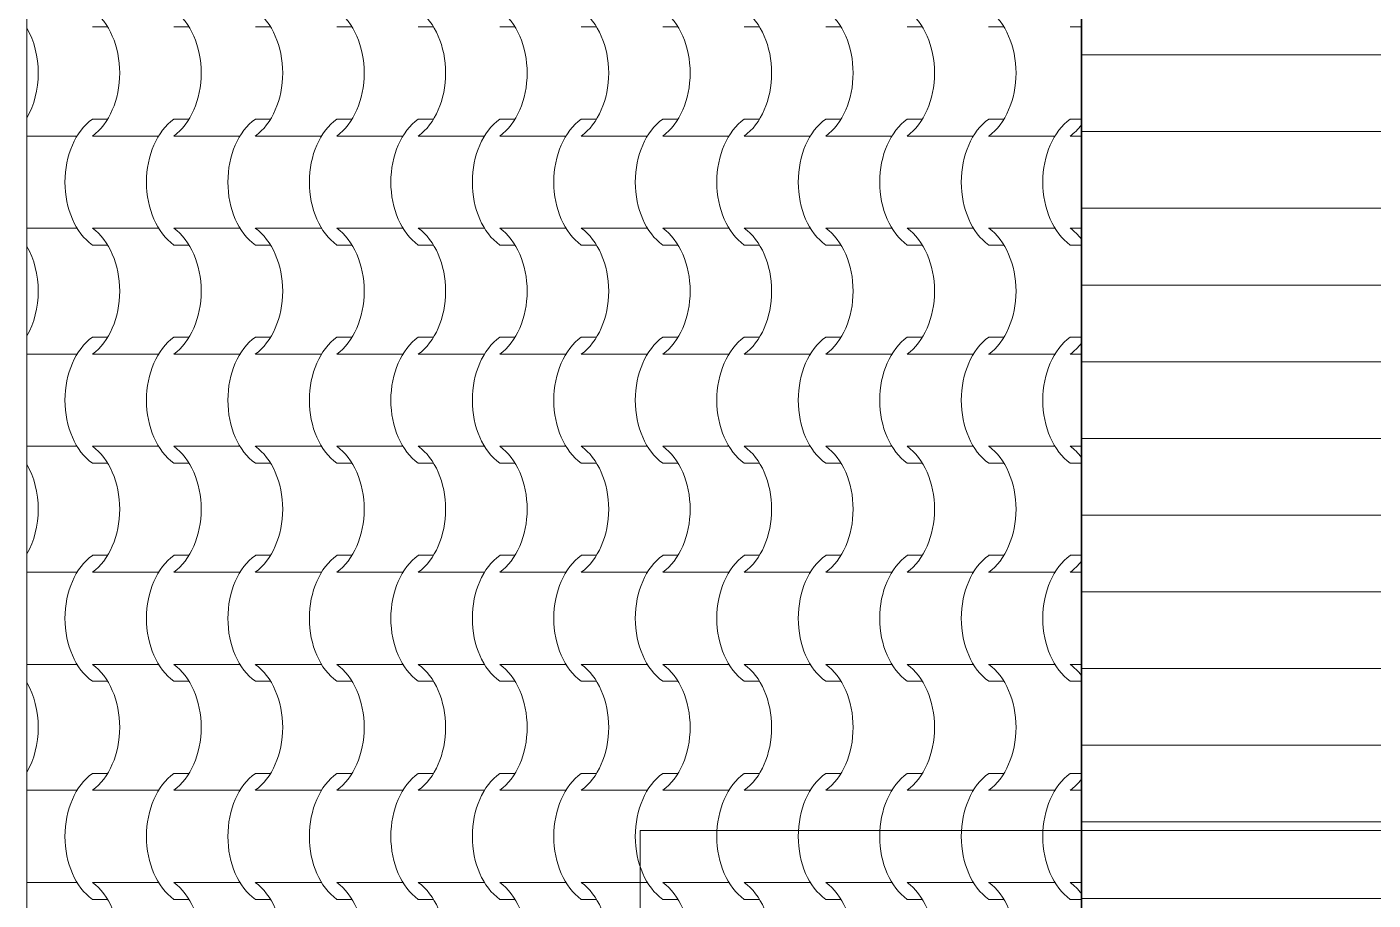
# Model space of a CAD drawing. Header units: millimetres. Extents: x -6000 to 12300, y -11438 to 14364.
# Drawn here: x 1200 to 2956, y -202 to 937 of the extents above; entities that cross this region are included whole.
import ezdxf

# ---------------------------------------------------------------- set-up
doc = ezdxf.new("R2010")
doc.units = ezdxf.units.MM
doc.header["$MEASUREMENT"] = 0
doc.layers.add('Shell - Roof', color=7, linetype='Continuous')
doc.layers.add('Structural - Bearing', color=7, linetype='Continuous')
for name, color, linetype, lineweight, true_color in [('Shell - Roof_Pen_No__172', 7, 'Continuous', 13, 0xbf8080), ('Shell - Roof_Pen_No__92', 7, 'Continuous', 13, 0xbf8080), ('Structural - Bearing_Pen_No__89', 7, 'Continuous', 20, 0x71cebe)]:
    doc.layers.add(name, color=color, linetype=linetype, lineweight=lineweight, true_color=true_color)
doc.layers.add('Shell - Roof_Pen_No__32', color=15, linetype='Continuous', lineweight=35)

# ---------------------------------------------------------------- blocks, each defined once
blk = doc.blocks.new('Slab_1_5', base_point=(5100, -111.4))
at = {"layer": 'Structural - Bearing_Pen_No__89', "linetype": 'Continuous', "flags": 128}
blk.add_lwpolyline([(5100, -111.4), (5100, 3238.6), (11500, 3238.6), (11500, -3761.4), (2000, -3761.4), (2000, -111.4)], close=True, dxfattribs=at)
blk = doc.blocks.new('*X4')
at = {"layer": 'Shell - Roof_Pen_No__92', "linetype": 'Continuous'}
for p, q in [((1305.2, 936.7), (1285.4, 936.7)), ((1411.5, 936.7), (1391.7, 936.7)), ((1517.8, 936.7), (1498, 936.7)), ((1624.1, 936.7), (1604.3, 936.7)), ((1730.4, 936.7), (1710.6, 936.7)), ((1836.7, 936.7), (1816.9, 936.7)), ((1943, 936.7), (1923.2, 936.7)), ((2049.3, 936.7), (2029.5, 936.7)), ((2155.7, 936.7), (2135.8, 936.7)), ((2262, 936.7), (2242.1, 936.7)), ((2368.3, 936.7), (2348.4, 936.7)), ((2474.6, 936.7), (2454.7, 936.7)), ((2575.7, 936.7), (2561, 936.7)), ((1305.2, 816.4), (1285.4, 816.4)), ((1411.5, 816.4), (1391.7, 816.4)), ((1517.8, 816.4), (1498, 816.4)), ((1624.1, 816.4), (1604.3, 816.4)), ((1730.4, 816.4), (1710.6, 816.4)), ((1836.7, 816.4), (1816.9, 816.4)), ((1943, 816.4), (1923.2, 816.4)), ((2049.3, 816.4), (2029.5, 816.4)), ((2155.7, 816.4), (2135.8, 816.4)), ((2262, 816.4), (2242.1, 816.4)), ((2368.3, 816.4), (2348.4, 816.4)), ((2474.6, 816.4), (2454.7, 816.4)), ((2575.7, 816.4), (2561, 816.4)), ((1222.2, 794.4), (1200, 794.4)), ((1265.3, 794.4), (1222.2, 794.4)), ((1328.5, 794.4), (1285.4, 794.4)), ((1371.6, 794.4), (1328.5, 794.4)), ((1434.8, 794.4), (1391.7, 794.4)), ((1477.9, 794.4), (1434.8, 794.4)), ((1541.1, 794.4), (1498, 794.4)), ((1584.2, 794.4), (1541.1, 794.4)), ((1647.4, 794.4), (1604.3, 794.4)), ((1690.5, 794.4), (1647.4, 794.4)), ((1753.7, 794.4), (1710.6, 794.4)), ((1796.8, 794.4), (1753.7, 794.4)), ((1860, 794.4), (1816.9, 794.4)), ((1903.1, 794.4), (1860, 794.4)), ((1966.3, 794.4), (1923.2, 794.4)), ((2009.4, 794.4), (1966.3, 794.4)), ((2072.6, 794.4), (2029.5, 794.4)), ((2115.8, 794.4), (2072.6, 794.4)), ((2178.9, 794.4), (2135.8, 794.4)), ((2222.1, 794.4), (2178.9, 794.4)), ((2285.2, 794.4), (2242.1, 794.4)), ((2328.4, 794.4), (2285.2, 794.4)), ((2391.5, 794.4), (2348.4, 794.4)), ((2434.7, 794.4), (2391.5, 794.4)), ((2497.9, 794.4), (2454.7, 794.4)), ((2541, 794.4), (2497.9, 794.4)), ((2575.7, 794.4), (2561, 794.4)), ((1222.2, 674.2), (1200, 674.2)), ((1265.3, 674.2), (1222.2, 674.2)), ((1328.5, 674.2), (1285.4, 674.2)), ((1371.6, 674.2), (1328.5, 674.2)), ((1434.8, 674.2), (1391.7, 674.2)), ((1477.9, 674.2), (1434.8, 674.2)), ((1541.1, 674.2), (1498, 674.2)), ((1584.2, 674.2), (1541.1, 674.2)), ((1647.4, 674.2), (1604.3, 674.2)), ((1690.5, 674.2), (1647.4, 674.2)), ((1753.7, 674.2), (1710.6, 674.2)), ((1796.8, 674.2), (1753.7, 674.2)), ((1860, 674.2), (1816.9, 674.2)), ((1903.1, 674.2), (1860, 674.2)), ((1966.3, 674.2), (1923.2, 674.2)), ((2009.4, 674.2), (1966.3, 674.2)), ((2072.6, 674.2), (2029.5, 674.2)), ((2115.8, 674.2), (2072.6, 674.2)), ((2178.9, 674.2), (2135.8, 674.2)), ((2222.1, 674.2), (2178.9, 674.2)), ((2285.2, 674.2), (2242.1, 674.2)), ((2328.4, 674.2), (2285.2, 674.2)), ((2391.5, 674.2), (2348.4, 674.2)), ((2434.7, 674.2), (2391.5, 674.2)), ((2497.9, 674.2), (2454.7, 674.2)), ((2541, 674.2), (2497.9, 674.2)), ((2575.7, 674.2), (2561, 674.2)), ((1305.2, 652.2), (1285.4, 652.2)), ((1411.5, 652.2), (1391.7, 652.2)), ((1517.8, 652.2), (1498, 652.2)), ((1624.1, 652.2), (1604.3, 652.2)), ((1730.4, 652.2), (1710.6, 652.2)), ((1836.7, 652.2), (1816.9, 652.2)), ((1943, 652.2), (1923.2, 652.2)), ((2049.3, 652.2), (2029.5, 652.2)), ((2155.7, 652.2), (2135.8, 652.2)), ((2262, 652.2), (2242.1, 652.2)), ((2368.3, 652.2), (2348.4, 652.2)), ((2474.6, 652.2), (2454.7, 652.2)), ((2575.7, 652.2), (2561, 652.2)), ((1305.2, 531.9), (1285.4, 531.9)), ((1411.5, 531.9), (1391.7, 531.9)), ((1517.8, 531.9), (1498, 531.9)), ((1624.1, 531.9), (1604.3, 531.9)), ((1730.4, 531.9), (1710.6, 531.9)), ((1836.7, 531.9), (1816.9, 531.9)), ((1943, 531.9), (1923.2, 531.9)), ((2049.3, 531.9), (2029.5, 531.9)), ((2155.7, 531.9), (2135.8, 531.9)), ((2262, 531.9), (2242.1, 531.9)), ((2368.3, 531.9), (2348.4, 531.9)), ((2474.6, 531.9), (2454.7, 531.9)), ((2575.7, 531.9), (2561, 531.9)), ((1222.2, 509.9), (1200, 509.9)), ((1265.3, 509.9), (1222.2, 509.9)), ((1328.5, 509.9), (1285.4, 509.9)), ((1371.6, 509.9), (1328.5, 509.9)), ((1434.8, 509.9), (1391.7, 509.9)), ((1477.9, 509.9), (1434.8, 509.9)), ((1541.1, 509.9), (1498, 509.9)), ((1584.2, 509.9), (1541.1, 509.9)), ((1647.4, 509.9), (1604.3, 509.9)), ((1690.5, 509.9), (1647.4, 509.9)), ((1753.7, 509.9), (1710.6, 509.9)), ((1796.8, 509.9), (1753.7, 509.9)), ((1860, 509.9), (1816.9, 509.9)), ((1903.1, 509.9), (1860, 509.9)), ((1966.3, 509.9), (1923.2, 509.9)), ((2009.4, 509.9), (1966.3, 509.9)), ((2072.6, 509.9), (2029.5, 509.9)), ((2115.8, 509.9), (2072.6, 509.9)), ((2178.9, 509.9), (2135.8, 509.9)), ((2222.1, 509.9), (2178.9, 509.9)), ((2285.2, 509.9), (2242.1, 509.9)), ((2328.4, 509.9), (2285.2, 509.9)), ((2391.5, 509.9), (2348.4, 509.9)), ((2434.7, 509.9), (2391.5, 509.9)), ((2497.9, 509.9), (2454.7, 509.9)), ((2541, 509.9), (2497.9, 509.9)), ((2575.7, 509.9), (2561, 509.9)), ((1222.2, 389.7), (1200, 389.7)), ((1265.3, 389.7), (1222.2, 389.7)), ((1328.5, 389.7), (1285.4, 389.7)), ((1371.6, 389.7), (1328.5, 389.7)), ((1434.8, 389.7), (1391.7, 389.7)), ((1477.9, 389.7), (1434.8, 389.7)), ((1541.1, 389.7), (1498, 389.7)), ((1584.2, 389.7), (1541.1, 389.7)), ((1647.4, 389.7), (1604.3, 389.7)), ((1690.5, 389.7), (1647.4, 389.7)), ((1753.7, 389.7), (1710.6, 389.7)), ((1796.8, 389.7), (1753.7, 389.7)), ((1860, 389.7), (1816.9, 389.7)), ((1903.1, 389.7), (1860, 389.7)), ((1966.3, 389.7), (1923.2, 389.7)), ((2009.4, 389.7), (1966.3, 389.7)), ((2072.6, 389.7), (2029.5, 389.7)), ((2115.8, 389.7), (2072.6, 389.7)), ((2178.9, 389.7), (2135.8, 389.7)), ((2222.1, 389.7), (2178.9, 389.7)), ((2285.2, 389.7), (2242.1, 389.7)), ((2328.4, 389.7), (2285.2, 389.7)), ((2391.5, 389.7), (2348.4, 389.7)), ((2434.7, 389.7), (2391.5, 389.7)), ((2497.9, 389.7), (2454.7, 389.7)), ((2541, 389.7), (2497.9, 389.7)), ((2575.7, 389.7), (2561, 389.7)), ((1305.2, 367.7), (1285.4, 367.7)), ((1411.5, 367.7), (1391.7, 367.7)), ((1517.8, 367.7), (1498, 367.7)), ((1624.1, 367.7), (1604.3, 367.7)), ((1730.4, 367.7), (1710.6, 367.7)), ((1836.7, 367.7), (1816.9, 367.7)), ((1943, 367.7), (1923.2, 367.7)), ((2049.3, 367.7), (2029.5, 367.7)), ((2155.7, 367.7), (2135.8, 367.7)), ((2262, 367.7), (2242.1, 367.7)), ((2368.3, 367.7), (2348.4, 367.7)), ((2474.6, 367.7), (2454.7, 367.7)), ((2575.7, 367.7), (2561, 367.7)), ((1305.2, 247.5), (1285.4, 247.5)), ((1411.5, 247.5), (1391.7, 247.5)), ((1517.8, 247.5), (1498, 247.5)), ((1624.1, 247.5), (1604.3, 247.5)), ((1730.4, 247.5), (1710.6, 247.5)), ((1836.7, 247.5), (1816.9, 247.5)), ((1943, 247.5), (1923.2, 247.5)), ((2049.3, 247.5), (2029.5, 247.5)), ((2155.7, 247.5), (2135.8, 247.5)), ((2262, 247.5), (2242.1, 247.5)), ((2368.3, 247.5), (2348.4, 247.5)), ((2474.6, 247.5), (2454.7, 247.5)), ((2575.7, 247.5), (2561, 247.5)), ((1222.2, 225.5), (1200, 225.5)), ((1265.3, 225.5), (1222.2, 225.5)), ((1328.5, 225.5), (1285.4, 225.5)), ((1371.6, 225.5), (1328.5, 225.5)), ((1434.8, 225.5), (1391.7, 225.5)), ((1477.9, 225.5), (1434.8, 225.5)), ((1541.1, 225.5), (1498, 225.5)), ((1584.2, 225.5), (1541.1, 225.5)), ((1647.4, 225.5), (1604.3, 225.5)), ((1690.5, 225.5), (1647.4, 225.5)), ((1753.7, 225.5), (1710.6, 225.5)), ((1796.8, 225.5), (1753.7, 225.5)), ((1860, 225.5), (1816.9, 225.5)), ((1903.1, 225.5), (1860, 225.5)), ((1966.3, 225.5), (1923.2, 225.5)), ((2009.4, 225.5), (1966.3, 225.5)), ((2072.6, 225.5), (2029.5, 225.5)), ((2115.8, 225.5), (2072.6, 225.5)), ((2178.9, 225.5), (2135.8, 225.5)), ((2222.1, 225.5), (2178.9, 225.5)), ((2285.2, 225.5), (2242.1, 225.5)), ((2328.4, 225.5), (2285.2, 225.5)), ((2391.5, 225.5), (2348.4, 225.5)), ((2434.7, 225.5), (2391.5, 225.5)), ((2497.9, 225.5), (2454.7, 225.5)), ((2541, 225.5), (2497.9, 225.5)), ((2575.7, 225.5), (2561, 225.5)), ((1222.2, 105.2), (1200, 105.2)), ((1265.3, 105.2), (1222.2, 105.2)), ((1328.5, 105.2), (1285.4, 105.2)), ((1371.6, 105.2), (1328.5, 105.2)), ((1434.8, 105.2), (1391.7, 105.2)), ((1477.9, 105.2), (1434.8, 105.2)), ((1541.1, 105.2), (1498, 105.2)), ((1584.2, 105.2), (1541.1, 105.2)), ((1647.4, 105.2), (1604.3, 105.2)), ((1690.5, 105.2), (1647.4, 105.2)), ((1753.7, 105.2), (1710.6, 105.2)), ((1796.8, 105.2), (1753.7, 105.2)), ((1860, 105.2), (1816.9, 105.2)), ((1903.1, 105.2), (1860, 105.2)), ((1966.3, 105.2), (1923.2, 105.2)), ((2009.4, 105.2), (1966.3, 105.2)), ((2072.6, 105.2), (2029.5, 105.2)), ((2115.8, 105.2), (2072.6, 105.2)), ((2178.9, 105.2), (2135.8, 105.2)), ((2222.1, 105.2), (2178.9, 105.2)), ((2285.2, 105.2), (2242.1, 105.2)), ((2328.4, 105.2), (2285.2, 105.2)), ((2391.5, 105.2), (2348.4, 105.2)), ((2434.7, 105.2), (2391.5, 105.2)), ((2497.9, 105.2), (2454.7, 105.2)), ((2541, 105.2), (2497.9, 105.2)), ((2575.7, 105.2), (2561, 105.2)), ((1305.2, 83.2), (1285.4, 83.2)), ((1411.5, 83.2), (1391.7, 83.2)), ((1517.8, 83.2), (1498, 83.2)), ((1624.1, 83.2), (1604.3, 83.2)), ((1730.4, 83.2), (1710.6, 83.2)), ((1836.7, 83.2), (1816.9, 83.2)), ((1943, 83.2), (1923.2, 83.2)), ((2049.3, 83.2), (2029.5, 83.2)), ((2155.7, 83.2), (2135.8, 83.2)), ((2262, 83.2), (2242.1, 83.2)), ((2368.3, 83.2), (2348.4, 83.2)), ((2474.6, 83.2), (2454.7, 83.2)), ((2575.7, 83.2), (2561, 83.2)), ((1305.2, -37), (1285.4, -37)), ((1411.5, -37), (1391.7, -37)), ((1517.8, -37), (1498, -37)), ((1624.1, -37), (1604.3, -37)), ((1730.4, -37), (1710.6, -37)), ((1836.7, -37), (1816.9, -37)), ((1943, -37), (1923.2, -37)), ((2049.3, -37), (2029.5, -37)), ((2155.7, -37), (2135.8, -37)), ((2262, -37), (2242.1, -37)), ((2368.3, -37), (2348.4, -37)), ((2474.6, -37), (2454.7, -37)), ((2575.7, -37), (2561, -37)), ((1222.2, -59), (1200, -59)), ((1265.3, -59), (1222.2, -59)), ((1328.5, -59), (1285.4, -59)), ((1371.6, -59), (1328.5, -59)), ((1434.8, -59), (1391.7, -59)), ((1477.9, -59), (1434.8, -59)), ((1541.1, -59), (1498, -59)), ((1584.2, -59), (1541.1, -59)), ((1647.4, -59), (1604.3, -59)), ((1690.5, -59), (1647.4, -59)), ((1753.7, -59), (1710.6, -59)), ((1796.8, -59), (1753.7, -59)), ((1860, -59), (1816.9, -59)), ((1903.1, -59), (1860, -59)), ((1966.3, -59), (1923.2, -59)), ((2009.4, -59), (1966.3, -59)), ((2072.6, -59), (2029.5, -59)), ((2115.8, -59), (2072.6, -59)), ((2178.9, -59), (2135.8, -59)), ((2222.1, -59), (2178.9, -59)), ((2285.2, -59), (2242.1, -59)), ((2328.4, -59), (2285.2, -59)), ((2391.5, -59), (2348.4, -59)), ((2434.7, -59), (2391.5, -59)), ((2497.9, -59), (2454.7, -59)), ((2541, -59), (2497.9, -59)), ((2575.7, -59), (2561, -59)), ((1222.2, -179.3), (1200, -179.3)), ((1265.3, -179.3), (1222.2, -179.3)), ((1328.5, -179.3), (1285.4, -179.3)), ((1371.6, -179.3), (1328.5, -179.3)), ((1434.8, -179.3), (1391.7, -179.3)), ((1477.9, -179.3), (1434.8, -179.3)), ((1541.1, -179.3), (1498, -179.3)), ((1584.2, -179.3), (1541.1, -179.3)), ((1647.4, -179.3), (1604.3, -179.3)), ((1690.5, -179.3), (1647.4, -179.3)), ((1753.7, -179.3), (1710.6, -179.3)), ((1796.8, -179.3), (1753.7, -179.3)), ((1860, -179.3), (1816.9, -179.3)), ((1903.1, -179.3), (1860, -179.3)), ((1966.3, -179.3), (1923.2, -179.3)), ((2009.4, -179.3), (1966.3, -179.3)), ((2072.6, -179.3), (2029.5, -179.3)), ((2115.8, -179.3), (2072.6, -179.3)), ((2178.9, -179.3), (2135.8, -179.3)), ((2222.1, -179.3), (2178.9, -179.3)), ((2285.2, -179.3), (2242.1, -179.3)), ((2328.4, -179.3), (2285.2, -179.3)), ((2391.5, -179.3), (2348.4, -179.3)), ((2434.7, -179.3), (2391.5, -179.3)), ((2497.9, -179.3), (2454.7, -179.3)), ((2541, -179.3), (2497.9, -179.3)), ((2575.7, -179.3), (2561, -179.3)), ((1305.2, -201.3), (1285.4, -201.3)), ((1411.5, -201.3), (1391.7, -201.3)), ((1517.8, -201.3), (1498, -201.3)), ((1624.1, -201.3), (1604.3, -201.3)), ((1730.4, -201.3), (1710.6, -201.3)), ((1836.7, -201.3), (1816.9, -201.3)), ((1943, -201.3), (1923.2, -201.3)), ((2049.3, -201.3), (2029.5, -201.3)), ((2155.7, -201.3), (2135.8, -201.3)), ((2262, -201.3), (2242.1, -201.3)), ((2368.3, -201.3), (2348.4, -201.3)), ((2474.6, -201.3), (2454.7, -201.3)), ((2575.7, -201.3), (2561, -201.3))]:
    blk.add_line(p, q, dxfattribs=at)
for centre, major_axis, start_param, end_param in [((1255.7, 876.3), (0, 92.5), 4.715365, 5.812147), ((1362, 876.3), (0, 92.5), 4.715365, 5.812147), ((1468.3, 876.3), (0, 92.5), 4.715365, 5.812147), ((1574.6, 876.3), (0, 92.5), 4.715365, 5.812147), ((1680.9, 876.3), (0, 92.5), 4.715365, 5.812147), ((1787.2, 876.3), (0, 92.5), 4.715365, 5.812147), ((1893.6, 876.3), (0, 92.5), 4.715365, 5.812147), ((1999.9, 876.3), (0, 92.5), 4.715365, 5.812147), ((2106.2, 876.3), (0, 92.5), 4.715365, 5.812147), ((2212.5, 876.3), (0, 92.5), 4.715365, 5.812147), ((2318.8, 876.3), (0, 92.5), 4.715365, 5.812147), ((2425.1, 876.3), (0, 92.5), 4.715365, 5.812147), ((1149.4, 876.3), (0, 92.5), 4.715365, 5.398837), ((1149.4, 876.8), (0, 92.5), 4.025941, 4.709413), ((1255.7, 876.8), (0, 92.5), 3.612631, 4.709413), ((1362, 876.8), (0, 92.5), 3.612631, 4.709413), ((1468.3, 876.8), (0, 92.5), 3.612631, 4.709413), ((1574.6, 876.8), (0, 92.5), 3.612631, 4.709413), ((1680.9, 876.8), (0, 92.5), 3.612631, 4.709413), ((1787.2, 876.8), (0, 92.5), 3.612631, 4.709413), ((1893.6, 876.8), (0, 92.5), 3.612631, 4.709413), ((1999.9, 876.8), (0, 92.5), 3.612631, 4.709413), ((2106.2, 876.8), (0, 92.5), 3.612631, 4.709413), ((2212.5, 876.8), (0, 92.5), 3.612631, 4.709413), ((2318.8, 876.8), (0, 92.5), 3.612631, 4.709413), ((2425.1, 876.8), (0, 92.5), 3.612631, 4.709413), ((1314.6, 734.3), (0, 91.9), 0.466079, 2.675513), ((1420.9, 734.3), (0, 91.9), 0.466079, 2.675513), ((1527.2, 734.3), (0, 91.9), 0.466079, 2.675513), ((1633.5, 734.3), (0, 91.9), 0.466079, 2.675513), ((1739.8, 734.3), (0, 91.9), 0.466079, 2.675513), ((1846.1, 734.3), (0, 91.9), 0.466079, 2.675513), ((1952.4, 734.3), (0, 91.9), 0.466079, 2.675513), ((2058.7, 734.3), (0, 91.9), 0.466079, 2.675513), ((2165, 734.3), (0, 91.9), 0.466079, 2.675513), ((2271.3, 734.3), (0, 91.9), 0.466079, 2.675513), ((2377.6, 734.3), (0, 91.9), 0.466079, 2.675513), ((2484, 734.3), (0, 91.9), 0.466079, 2.675513), ((2590.3, 734.3), (0, 91.9), 0.466079, 2.675513), ((2531.4, 876.8), (0, 92.5), 3.612631, 3.887308), ((1255.7, 591.8), (0, 92.5), 4.715365, 5.812147), ((1362, 591.8), (0, 92.5), 4.715365, 5.812147), ((1468.3, 591.8), (0, 92.5), 4.715365, 5.812147), ((1574.6, 591.8), (0, 92.5), 4.715365, 5.812147), ((1680.9, 591.8), (0, 92.5), 4.715365, 5.812147), ((1787.2, 591.8), (0, 92.5), 4.715365, 5.812147), ((1893.6, 591.8), (0, 92.5), 4.715365, 5.812147), ((1999.9, 591.8), (0, 92.5), 4.715365, 5.812147), ((2106.2, 591.8), (0, 92.5), 4.715365, 5.812147), ((2212.5, 591.8), (0, 92.5), 4.715365, 5.812147), ((2318.8, 591.8), (0, 92.5), 4.715365, 5.812147), ((2425.1, 591.8), (0, 92.5), 4.715365, 5.812147), ((2531.4, 591.8), (0, 92.5), 5.53747, 5.812147), ((1149.4, 591.8), (0, 92.5), 4.715365, 5.398837), ((1149.4, 592.3), (0, 92.5), 4.025941, 4.709413), ((1255.7, 592.3), (0, 92.5), 3.612631, 4.709413), ((1362, 592.3), (0, 92.5), 3.612631, 4.709413), ((1468.3, 592.3), (0, 92.5), 3.612631, 4.709413), ((1574.6, 592.3), (0, 92.5), 3.612631, 4.709413), ((1680.9, 592.3), (0, 92.5), 3.612631, 4.709413), ((1787.2, 592.3), (0, 92.5), 3.612631, 4.709413), ((1893.6, 592.3), (0, 92.5), 3.612631, 4.709413), ((1999.9, 592.3), (0, 92.5), 3.612631, 4.709413), ((2106.2, 592.3), (0, 92.5), 3.612631, 4.709413), ((2212.5, 592.3), (0, 92.5), 3.612631, 4.709413), ((2318.8, 592.3), (0, 92.5), 3.612631, 4.709413), ((2425.1, 592.3), (0, 92.5), 3.612631, 4.709413), ((1314.6, 449.8), (0, 91.9), 0.466079, 2.675513), ((1420.9, 449.8), (0, 91.9), 0.466079, 2.675513), ((1527.2, 449.8), (0, 91.9), 0.466079, 2.675513), ((1633.5, 449.8), (0, 91.9), 0.466079, 2.675513), ((1739.8, 449.8), (0, 91.9), 0.466079, 2.675513), ((1846.1, 449.8), (0, 91.9), 0.466079, 2.675513), ((1952.4, 449.8), (0, 91.9), 0.466079, 2.675513), ((2058.7, 449.8), (0, 91.9), 0.466079, 2.675513), ((2165, 449.8), (0, 91.9), 0.466079, 2.675513), ((2271.3, 449.8), (0, 91.9), 0.466079, 2.675513), ((2377.6, 449.8), (0, 91.9), 0.466079, 2.675513), ((2484, 449.8), (0, 91.9), 0.466079, 2.675513), ((2590.3, 449.8), (0, 91.9), 0.466079, 2.675513), ((2531.4, 592.3), (0, 92.5), 3.612631, 3.887308), ((1255.7, 307.3), (0, 92.5), 4.715365, 5.812147), ((1362, 307.3), (0, 92.5), 4.715365, 5.812147), ((1468.3, 307.3), (0, 92.5), 4.715365, 5.812147), ((1574.6, 307.3), (0, 92.5), 4.715365, 5.812147), ((1680.9, 307.3), (0, 92.5), 4.715365, 5.812147), ((1787.2, 307.3), (0, 92.5), 4.715365, 5.812147), ((1893.6, 307.3), (0, 92.5), 4.715365, 5.812147), ((1999.9, 307.3), (0, 92.5), 4.715365, 5.812147), ((2106.2, 307.3), (0, 92.5), 4.715365, 5.812147), ((2212.5, 307.3), (0, 92.5), 4.715365, 5.812147), ((2318.8, 307.3), (0, 92.5), 4.715365, 5.812147), ((2425.1, 307.3), (0, 92.5), 4.715365, 5.812147), ((2531.4, 307.3), (0, 92.5), 5.53747, 5.812147), ((1149.4, 307.3), (0, 92.5), 4.715365, 5.398837), ((1149.4, 307.9), (0, 92.5), 4.025941, 4.709413), ((1255.7, 307.9), (0, 92.5), 3.612631, 4.709413), ((1362, 307.9), (0, 92.5), 3.612631, 4.709413), ((1468.3, 307.9), (0, 92.5), 3.612631, 4.709413), ((1574.6, 307.9), (0, 92.5), 3.612631, 4.709413), ((1680.9, 307.9), (0, 92.5), 3.612631, 4.709413), ((1787.2, 307.9), (0, 92.5), 3.612631, 4.709413), ((1893.6, 307.9), (0, 92.5), 3.612631, 4.709413), ((1999.9, 307.9), (0, 92.5), 3.612631, 4.709413), ((2106.2, 307.9), (0, 92.5), 3.612631, 4.709413), ((2212.5, 307.9), (0, 92.5), 3.612631, 4.709413), ((2318.8, 307.9), (0, 92.5), 3.612631, 4.709413), ((2425.1, 307.9), (0, 92.5), 3.612631, 4.709413), ((1314.6, 165.3), (0, 91.9), 0.466079, 2.675513), ((1420.9, 165.3), (0, 91.9), 0.466079, 2.675513), ((1527.2, 165.3), (0, 91.9), 0.466079, 2.675513), ((1633.5, 165.3), (0, 91.9), 0.466079, 2.675513), ((1739.8, 165.3), (0, 91.9), 0.466079, 2.675513), ((1846.1, 165.3), (0, 91.9), 0.466079, 2.675513), ((1952.4, 165.3), (0, 91.9), 0.466079, 2.675513), ((2058.7, 165.3), (0, 91.9), 0.466079, 2.675513), ((2165, 165.3), (0, 91.9), 0.466079, 2.675513), ((2271.3, 165.3), (0, 91.9), 0.466079, 2.675513), ((2377.6, 165.3), (0, 91.9), 0.466079, 2.675513), ((2484, 165.3), (0, 91.9), 0.466079, 2.675513), ((2590.3, 165.3), (0, 91.9), 0.466079, 2.675513), ((2531.4, 307.9), (0, 92.5), 3.612631, 3.887308), ((1255.7, 22.8), (0, 92.5), 4.715365, 5.812147), ((1362, 22.8), (0, 92.5), 4.715365, 5.812147), ((1468.3, 22.8), (0, 92.5), 4.715365, 5.812147), ((1574.6, 22.8), (0, 92.5), 4.715365, 5.812147), ((1680.9, 22.8), (0, 92.5), 4.715365, 5.812147), ((1787.2, 22.8), (0, 92.5), 4.715365, 5.812147), ((1893.6, 22.8), (0, 92.5), 4.715365, 5.812147), ((1999.9, 22.8), (0, 92.5), 4.715365, 5.812147), ((2106.2, 22.8), (0, 92.5), 4.715365, 5.812147), ((2212.5, 22.8), (0, 92.5), 4.715365, 5.812147), ((2318.8, 22.8), (0, 92.5), 4.715365, 5.812147), ((2425.1, 22.8), (0, 92.5), 4.715365, 5.812147), ((2531.4, 22.8), (0, 92.5), 5.53747, 5.812147), ((1149.4, 22.8), (0, 92.5), 4.715365, 5.398837), ((1149.4, 23.4), (0, 92.5), 4.025941, 4.709413), ((1255.7, 23.4), (0, 92.5), 3.612631, 4.709413), ((1362, 23.4), (0, 92.5), 3.612631, 4.709413), ((1468.3, 23.4), (0, 92.5), 3.612631, 4.709413), ((1574.6, 23.4), (0, 92.5), 3.612631, 4.709413), ((1680.9, 23.4), (0, 92.5), 3.612631, 4.709413), ((1787.2, 23.4), (0, 92.5), 3.612631, 4.709413), ((1893.6, 23.4), (0, 92.5), 3.612631, 4.709413), ((1999.9, 23.4), (0, 92.5), 3.612631, 4.709413), ((2106.2, 23.4), (0, 92.5), 3.612631, 4.709413), ((2212.5, 23.4), (0, 92.5), 3.612631, 4.709413), ((2318.8, 23.4), (0, 92.5), 3.612631, 4.709413), ((2425.1, 23.4), (0, 92.5), 3.612631, 4.709413), ((1314.6, -119.1), (0, 91.9), 0.466079, 2.675513), ((1420.9, -119.1), (0, 91.9), 0.466079, 2.675513), ((1527.2, -119.1), (0, 91.9), 0.466079, 2.675513), ((1633.5, -119.1), (0, 91.9), 0.466079, 2.675513), ((1739.8, -119.1), (0, 91.9), 0.466079, 2.675513), ((1846.1, -119.1), (0, 91.9), 0.466079, 2.675513), ((1952.4, -119.1), (0, 91.9), 0.466079, 2.675513), ((2058.7, -119.1), (0, 91.9), 0.466079, 2.675513), ((2165, -119.1), (0, 91.9), 0.466079, 2.675513), ((2271.3, -119.1), (0, 91.9), 0.466079, 2.675513), ((2377.6, -119.1), (0, 91.9), 0.466079, 2.675513), ((2484, -119.1), (0, 91.9), 0.466079, 2.675513), ((2590.3, -119.1), (0, 91.9), 0.466079, 2.675513), ((2531.4, 23.4), (0, 92.5), 3.612631, 3.887308), ((1255.7, -261.7), (0, 92.5), 4.715365, 5.812147), ((1362, -261.7), (0, 92.5), 4.715365, 5.812147), ((1468.3, -261.7), (0, 92.5), 4.715365, 5.812147), ((1574.6, -261.7), (0, 92.5), 4.715365, 5.812147), ((1680.9, -261.7), (0, 92.5), 4.715365, 5.812147), ((1787.2, -261.7), (0, 92.5), 4.715365, 5.812147), ((1893.6, -261.7), (0, 92.5), 4.715365, 5.812147), ((1999.9, -261.7), (0, 92.5), 4.715365, 5.812147), ((2106.2, -261.7), (0, 92.5), 4.715365, 5.812147), ((2212.5, -261.7), (0, 92.5), 4.715365, 5.812147), ((2318.8, -261.7), (0, 92.5), 4.715365, 5.812147), ((2425.1, -261.7), (0, 92.5), 4.715365, 5.812147), ((2531.4, -261.7), (0, 92.5), 5.53747, 5.812147)]:
    blk.add_ellipse(centre, major_axis=major_axis, ratio=0.707107, start_param=start_param, end_param=end_param, dxfattribs=at)
blk = doc.blocks.new('Roof_1_5', base_point=(1200, -4561.4))
at = {"layer": 'Shell - Roof_Pen_No__172', "linetype": 'Continuous'}
h = blk.add_hatch(dxfattribs=at)
h.set_pattern_fill('Roof_Tile_0005', color=256, style=0, pattern_type=2)
h.set_pattern_definition([(0, (0, 0), (0, 100), [])])
h.paths.add_polyline_path([(2575.7, -3185.6), (10924.3, -3185.6), (10924.3, 2662.9), (2575.7, 2662.9)])
h.paths.add_polyline_path([(3000, -2761.4), (3000, 2238.6), (10500, 2238.6), (10500, -2761.4)], flags=0)
at = {"layer": 'Shell - Roof_Pen_No__32', "linetype": 'Continuous'}
blk.add_line((2575.7, 2662.9), (2575.7, -3185.6), dxfattribs=at)
at = {"layer": 'Shell - Roof_Pen_No__92', "linetype": 'Continuous', "flags": 128}
blk.add_lwpolyline([(1200, -4561.4), (1200, 4038.6)], dxfattribs=at)
at = {"layer": 'Shell - Roof', "color": 23, "linetype": 'Continuous', "lineweight": 13, "true_color": 0xbf8080}
blk.add_blockref('*X4', (0, 0), dxfattribs=at)

msp = doc.modelspace()

# ---------------------------------------------------------------- block references
at = {"layer": 'Shell - Roof', "color": 23, "linetype": 'Continuous', "lineweight": 13, "true_color": 0xbf8080}
msp.add_blockref('Roof_1_5', (1200, -4561.4), dxfattribs=at)
at = {"layer": 'Structural - Bearing', "color": 123, "linetype": 'Continuous', "lineweight": 20, "true_color": 0x71cebe}
msp.add_blockref('Slab_1_5', (5100, -111.4), dxfattribs=at)

doc.saveas('drawing.dxf')
